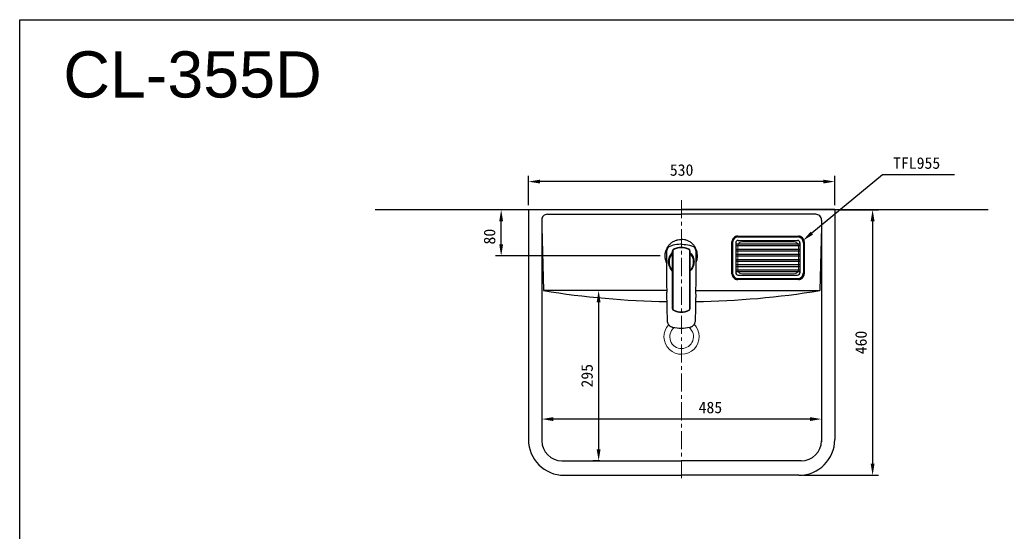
# Model space of a CAD drawing. Extents: x 0 to 3100, y 0 to 2100.
# Drawn here: x 0 to 1709, y 1212 to 2100 of the extents above; entities that cross this region are included whole.
import ezdxf

# ---------------------------------------------------------------- set-up
doc = ezdxf.new("R2010")
doc.units = 0
doc.header["$LTSCALE"] = 50
doc.header["$MEASUREMENT"] = 0
doc.linetypes.add('CENTER', pattern=[2, 1.25, -0.25, 0.25, -0.25])
doc.layers.get('0').update_dxf_attribs({"linetype": 'CONTINUOUS'})
doc.layers.get('DEFPOINTS').update_dxf_attribs({"linetype": 'CONTINUOUS'})
for name, color, linetype in [('1', 2, 'CENTER'), ('3', 3, 'CONTINUOUS'), ('5', 5, 'CONTINUOUS'), ('BASE', 3, 'CONTINUOUS')]:
    doc.layers.add(name, color=color, linetype=linetype)
doc.styles.add('GHS', font='romans', dxfattribs={"bigfont": 'ghs'})
doc.dimstyles.get("Standard").update_dxf_attribs({"dimtxt": 2.5, "dimasz": 2, "dimexe": 2, "dimexo": 1, "dimgap": 1.5, "dimtad": 1, "dimdec": 0, "dimlfac": 10, "dimrnd": 0.5, "dimzin": 0, "dimdsep": 46, "dimtxsty": 'Standard', "dimcen": 0, "dimclrt": 2, "dimadec": 0, "dimazin": 0, "dimtfac": 1, "dimtdec": 0, "dimtmove": 0, "dimatfit": 3, "dimfxl": 0, "dimtolj": 1, "dimtzin": 0, "dimarcsym": 0})

# ---------------------------------------------------------------- blocks, each defined once
blk = doc.blocks.new('*D27')
at = {"layer": '1', "color": 3, "linetype": 'ByBlock', "lineweight": -2}
for p, q in [((872.3, 1771.1), (823.1, 1771.1)), ((833.1, 1711.1), (833.1, 1751.1)), ((1108.2, 1691.1), (823.1, 1691.1))]:
    blk.add_line(p, q, dxfattribs=at)
at = {"layer": '1', "color": 3, "linetype": 'ByBlock'}
for points in [[(829.8, 1751.1), (836.5, 1751.1), (833.1, 1771.1)], [(829.8, 1711.1), (836.5, 1711.1), (833.1, 1691.1)]]:
    blk.add_solid(points, dxfattribs=at)
at = {"layer": 'DEFPOINTS', "color": 0, "linetype": 'ByBlock'}
for p in [(833.1, 1771.1), (880.3, 1771.1), (1116.2, 1691.1)]:
    blk.add_point(p, dxfattribs=at)
at = {"layer": '1', "color": 2, "linetype": 'ByBlock', "insert": (813.1, 1724.4), "char_height": 20, "attachment_point": 5, "rotation": 90}
blk.add_mtext('\\A1;80', dxfattribs=at)
blk = doc.blocks.new('*D50')
at = {"layer": '3', "color": 3, "lineweight": -2}
for p, q in [((880.3, 1779.1), (880.3, 1829.7)), ((1410.4, 1779.1), (1410.4, 1829.7)), ((1390.4, 1819.7), (900.3, 1819.7))]:
    blk.add_line(p, q, dxfattribs=at)
at = {"layer": '3', "color": 3}
for points in [[(900.3, 1823.1), (900.3, 1816.4), (880.3, 1819.7)], [(1390.4, 1823.1), (1390.4, 1816.4), (1410.4, 1819.7)]]:
    blk.add_solid(points, dxfattribs=at)
at = {"layer": 'DEFPOINTS', "color": 0}
for p in [(880.3, 1819.7), (880.3, 1771.1), (1410.4, 1771.1)]:
    blk.add_point(p, dxfattribs=at)
at = {"layer": '3', "color": 2, "insert": (1145.4, 1839.7), "char_height": 20, "attachment_point": 5}
blk.add_mtext('\\A1;530', dxfattribs=at)
blk = doc.blocks.new('*D51')
at = {"color": 3, "lineweight": -2}
for p, q in [((1418.4, 1771.1), (1485.9, 1771.1)), ((1475.9, 1751.1), (1475.9, 1331.1)), ((1356.4, 1311.1), (1485.9, 1311.1))]:
    blk.add_line(p, q, dxfattribs=at)
at = {"color": 3}
for points in [[(1472.6, 1751.1), (1479.3, 1751.1), (1475.9, 1771.1)], [(1472.6, 1331.1), (1479.3, 1331.1), (1475.9, 1311.1)]]:
    blk.add_solid(points, dxfattribs=at)
at = {"layer": 'DEFPOINTS', "color": 0}
for p in [(1410.4, 1771.1), (1348.4, 1311.1), (1475.9, 1311.1)]:
    blk.add_point(p, dxfattribs=at)
at = {"color": 2, "insert": (1455.9, 1541.1), "char_height": 20, "attachment_point": 5, "rotation": 90}
blk.add_mtext('\\A1;460', dxfattribs=at)
blk = doc.blocks.new('*D57')
at = {"color": 3, "lineweight": -2}
for p, q in [((1003.4, 1630.9), (991.8, 1630.9)), ((1001.8, 1610.9), (1001.8, 1356.1)), ((1003.6, 1336.1), (991.8, 1336.1))]:
    blk.add_line(p, q, dxfattribs=at)
at = {"color": 3}
for points in [[(998.4, 1610.9), (1005.1, 1610.9), (1001.8, 1630.9)], [(998.4, 1356.1), (1005.1, 1356.1), (1001.8, 1336.1)]]:
    blk.add_solid(points, dxfattribs=at)
at = {"layer": 'DEFPOINTS', "color": 0}
for p in [(1011.4, 1630.9), (1001.8, 1336.1), (1011.6, 1336.1)]:
    blk.add_point(p, dxfattribs=at)
at = {"color": 2, "insert": (981.8, 1483.5), "char_height": 20, "attachment_point": 5, "rotation": 90}
blk.add_mtext('\\A1;295', dxfattribs=at)
blk = doc.blocks.new('*D58')
at = {"layer": '3', "color": 3, "lineweight": -2}
for p, q in [((903.3, 1404.2), (903.3, 1398.5)), ((1367.5, 1408.5), (923.3, 1408.5)), ((1387.5, 1404), (1387.5, 1398.5))]:
    blk.add_line(p, q, dxfattribs=at)
at = {"layer": '3', "color": 3}
for points in [[(923.3, 1411.8), (923.3, 1405.1), (903.3, 1408.5)], [(1367.5, 1411.8), (1367.5, 1405.1), (1387.5, 1408.5)]]:
    blk.add_solid(points, dxfattribs=at)
at = {"layer": 'DEFPOINTS', "color": 0}
for p in [(903.3, 1412.2), (903.3, 1408.5), (1387.5, 1412)]:
    blk.add_point(p, dxfattribs=at)
at = {"layer": '3', "color": 2, "insert": (1195.2, 1428.5), "char_height": 20, "attachment_point": 5}
blk.add_mtext('\\A1;485', dxfattribs=at)

msp = doc.modelspace()

# ---------------------------------------------------------------- linework, layer by layer
at = {"color": 3}
for p, q in [((1492.83714, 1831.69685), (1370.80502, 1730.49536)), ((1617.64621, 1831.69685), (1492.83714, 1831.69685))]:
    msp.add_line(p, q, dxfattribs=at)
at = {"color": 1, "linetype": 'CENTER', "lineweight": 0, "ltscale": 0.5}
msp.add_line((1145.38081, 1787.48726), (1145.38081, 1301.13461), dxfattribs=at)
at = {"color": 1}
msp.add_line((614.89587, 1771.13921), (1675.86574, 1771.13921), dxfattribs=at)
at = {"color": 7}
for p, q in [((880.33958, 1771.13921), (1145.38081, 1771.13921)), ((880.33958, 1771.13921), (880.33958, 1373.12416)), ((913.20775, 1763.16597), (1145.38081, 1763.16597)), ((1410.42204, 1771.13921), (1145.38081, 1771.13921)), ((1377.55387, 1763.16597), (1145.38081, 1763.16597)), ((1410.42204, 1771.13921), (1410.42204, 1373.12416)), ((903.20775, 1753.1623), (903.34387, 1371.08677)), ((1387.55386, 1753.1623), (1387.41703, 1369.0864)), ((903.21201, 1741.56052), (906.34616, 1630.87273)), ((1387.54961, 1741.56052), (1384.41545, 1630.87273)), ((1120.1397, 1630.87273), (906.34616, 1630.87273)), ((1169.59972, 1630.87273), (1384.41545, 1630.87273)), ((938.34387, 1336.09924), (1145.38081, 1336.09924)), ((1352.41774, 1336.09924), (1145.38081, 1336.09924)), ((942.33958, 1311.12416), (1145.38081, 1311.12416)), ((1348.42204, 1311.12416), (1145.38081, 1311.12416))]:
    msp.add_line(p, q, dxfattribs=at)
at = {"color": 2, "linetype": 'Continuous', "lineweight": 0}
msp.add_line((1145.38081, 1331.23439), (1145.23309, 1331.23439), dxfattribs=at)
at = {"color": 7}
for centre, radius, start, end in [((913.20775, 1753.16597), 10, 90, 180.02101486), ((1377.55387, 1753.16597), 10, 359.97898514, 90), ((1145.38081, 3114.94548), 1503.19975, 260.85014316, 269.03777855), ((1145.38081, 3114.94548), 1503.19975, 270.92324404, 279.14985684), ((942.33958, 1373.12416), 62, 180, 270), ((938.34387, 1371.09924), 35, 180.02041299, 270), ((1348.42204, 1373.12416), 62, 270, 0), ((1352.41774, 1371.09924), 35, 270, 359.97958701)]:
    msp.add_arc(centre, radius, start, end, dxfattribs=at)
at = {"color": 0, "linetype": 'Continuous', "lineweight": 0}
for radius, start, end in [(30.5, 136.90112386, 44.78034532), (20.5, 130.93048661, 49.79885815)]:
    msp.add_arc((1145.38081, 1551.13921), radius, start, end, dxfattribs=at)
at = {"color": 7}
for points in [[(1242.55766, 1725.24133), (1239.93967, 1725.24133), (1237.33779, 1724.1636), (1233.63539, 1720.4612), (1232.55766, 1717.85933), (1232.55766, 1715.24133)], [(1357.55766, 1715.24133), (1357.55766, 1717.85933), (1356.47993, 1720.4612), (1352.77753, 1724.1636), (1350.17565, 1725.24133), (1347.55766, 1725.24133)], [(1232.55766, 1660.24133), (1232.55766, 1657.62334), (1233.63539, 1655.02146), (1237.33779, 1651.31906), (1239.93967, 1650.24133), (1242.55766, 1650.24133)], [(1347.55766, 1650.24133), (1350.17565, 1650.24133), (1352.77753, 1651.31906), (1356.47993, 1655.02146), (1357.55766, 1657.62334), (1357.55766, 1660.24133)]]:
    msp.add_open_spline(points, degree=3, knots=[0, 0, 0, 0, 0.5, 0.5, 1, 1, 1, 1], dxfattribs=at)
for points in [[(1232.55766, 1660.24133), (1232.55766, 1675.0956), (1232.55766, 1686.94986), (1232.55766, 1715.24133)], [(1242.55766, 1725.24133), (1277.55766, 1725.24133), (1312.55766, 1725.24133), (1347.55766, 1725.24133)], [(1357.55766, 1715.24133), (1357.55766, 1695.908), (1357.55766, 1679.57466), (1357.55766, 1660.24133)], [(1347.55766, 1650.24133), (1312.55766, 1650.24133), (1277.55766, 1650.24133), (1242.55766, 1650.24133)]]:
    msp.add_open_spline(points, degree=3, dxfattribs=at)
at = {"color": 3}
msp.add_solid([(1368.67718, 1733.06117), (1372.93286, 1727.92954), (1355.41011, 1717.72833)], dxfattribs=at)
at = {"layer": '1', "color": 7, "linetype": 'Continuous'}
for p, q in [((1129.86971, 1699.98792), (1129.86971, 1700.03155)), ((1129.86971, 1599.50652), (1129.86971, 1699.98792)), ((1130.36971, 1699.97919), (1130.36971, 1599.49779)), ((1131.54129, 1702.72099), (1131.54129, 1702.67736)), ((1158.19812, 1702.67736), (1158.19812, 1702.72099)), ((1159.36971, 1599.49779), (1159.36971, 1699.97919)), ((1159.86971, 1700.03155), (1159.86971, 1699.98792)), ((1159.86971, 1699.98792), (1159.86971, 1599.50652)), ((1123.56971, 1681.36613), (1123.56971, 1681.19182)), ((1123.56971, 1681.01751), (1123.56971, 1680.71246)), ((1166.16971, 1681.19182), (1166.16971, 1681.36613)), ((1166.16971, 1680.71246), (1166.16971, 1681.01751))]:
    msp.add_line(p, q, dxfattribs=at)
for centre, major_axis, ratio, start_param, end_param in [((1144.86971, 1681.01751), (-21.3, 0), 0.996195, 5.4937619843, 6.2831853072), ((1144.86971, 1680.71246), (-21.3, 0), 0.996195, 5.4937619843, 6.2831853072), ((1132.86971, 1700.03155), (3, 0), 0.999848, 2.0295203772, 3.1415926536), ((1132.86971, 1699.98792), (-3, 0), 0.999848, 5.1711130308, 6.2831853072), ((1130.36971, 1699.98792), (0.5, 0), 0.017452, 3.1415926536, 4.7123889804), ((1132.86971, 1699.97919), (2.5, 0), 0.999848, 2.0295203772, 3.1415926536), ((1144.86971, 1675.73689), (30.1, 0), 0.999848, 1.1120722764, 2.0295203772), ((1144.86971, 1675.69326), (-30.1, 0), 0.999848, 4.25366493, 5.1711130308), ((1131.7627, 1702.22912), (-0.22138, 0.44832), 0.007728, 0.0156492517, 1.5864455785), ((1144.86971, 1675.68454), (29.6, 0), 0.999848, 1.1120722764, 2.0295203772), ((1157.97672, 1702.22912), (0.22138, 0.44832), 0.007728, 4.6967397287, 6.2675360555), ((1156.86971, 1699.97919), (2.5, 0), 0.999848, 0, 1.1120722764), ((1156.86971, 1700.03155), (3, 0), 0.999848, 0, 1.1120722764), ((1156.86971, 1699.98792), (-3, 0), 0.999848, 3.1415926536, 4.25366493), ((1159.36971, 1699.98792), (0.5, 0), 0.017452, 4.7123889804, 6.2831853072), ((1144.86971, 1680.71246), (-21.3, 0), 0.996195, 2.3520711434, 3.9310159553), ((1144.86971, 1681.01751), (-21.3, 0), 0.996195, 3.1415926325, 3.9116755375), ((1144.86971, 1681.51405), (-21.4, 0), 0.996167, 6.2604087729, 6.2831853072), ((1144.86971, 1681.51405), (-21.4, 0), 0.996167, 0, 0.1433351484), ((1144.86971, 1681.19182), (-21.3, 0), 0.996195, 5.8189168335, 6.2831853072), ((1144.86971, 1681.36613), (-21.3, 0), 0.996195, 6.0155608798, 6.2831853072), ((1144.86971, 1680.71246), (-21.3, 0), 0.996195, 0, 0.7895214891), ((1144.86971, 1681.19182), (-21.3, 0), 0.996195, 3.1415926325, 3.4862842697), ((1144.86971, 1681.36613), (-21.3, 0), 0.996195, 3.1415926325, 3.4531993677), ((1144.86971, 1681.51405), (21.5, 0), 0.996167, 6.0138918981, 6.2831853072), ((1144.86971, 1681.51405), (-21.4, 0), 0.996167, 2.9982575117, 3.2607768367), ((1132.86971, 1599.50652), (-3, 0), 0.999848, 0, 1.1120722764), ((1130.36971, 1599.50652), (0.5, 0), 0.017452, 3.1415926536, 4.7123889804), ((1132.86971, 1599.49779), (2.5, 0), 0.999848, 3.1415926536, 4.25366493), ((1131.7627, 1597.26531), (0.22138, 0.44832), 0.007728, 3.1259434019, 4.6967397287), ((1144.86971, 1623.80117), (-30.1, 0), 0.999848, 1.1120722764, 2.0295203772), ((1144.86971, 1623.79244), (29.6, 0), 0.999848, 4.25366493, 5.1711130308), ((1156.86971, 1599.49779), (2.5, 0), 0.999848, 5.1711130308, 6.2831853072), ((1157.97672, 1597.26531), (-0.22138, 0.44832), 0.007728, 1.5864455785, 3.1572419053), ((1156.86971, 1599.50652), (-3, 0), 0.999848, 2.0295203772, 3.1415926536), ((1159.36971, 1599.50652), (0.5, 0), 0.017452, 4.7123889804, 6.2831853072)]:
    msp.add_ellipse(centre, major_axis=major_axis, ratio=ratio, start_param=start_param, end_param=end_param, dxfattribs=at)
for points, knots in [([(1119.63655, 1678.76073), (1119.575, 1678.89125), (1119.13408, 1679.84472), (1118.4084, 1681.66934), (1117.76803, 1683.86176), (1117.38015, 1685.65278), (1117.07691, 1687.46483), (1116.77062, 1690.68091), (1116.94834, 1694.41377), (1117.66674, 1698.09824), (1118.74378, 1701.71304), (1120.75601, 1706.03064), (1124.17333, 1710.6661), (1128.47971, 1714.54152), (1132.67264, 1716.97812), (1135.83237, 1718.20166), (1137.687, 1718.75622), (1140.51007, 1719.44099), (1142.9321, 1719.69868), (1144.86971, 1719.69868)], [0, 0, 0, 0, 0.0079032457, 0.0575080856, 0.1071129256, 0.1319153456, 0.1567177655, 0.2063226055, 0.3055322854, 0.3551371254, 0.4047419654, 0.5039516453, 0.6031613252, 0.7023710051, 0.801580685, 0.851185525, 0.875987945, 0.900790365, 1, 1, 1, 1]), ([(1144.78307, 1711.22364), (1144.28596, 1711.22386), (1143.78884, 1711.21836), (1139.06488, 1711.11157), (1134.84741, 1710.60127), (1129.50539, 1709.4166), (1128.2982, 1709.11206), (1127.10083, 1708.77306)], [0, 0, 0, 0, 0.0832697347, 0.0832697347, 0.7914920611, 0.7914920611, 1, 1, 1, 1]), ([(1170.10286, 1678.76072), (1170.16441, 1678.89124), (1170.60534, 1679.84471), (1171.33101, 1681.66934), (1171.97138, 1683.86176), (1172.35927, 1685.65277), (1172.66251, 1687.46482), (1172.9688, 1690.6809), (1172.79108, 1694.41377), (1172.07267, 1698.09823), (1170.99564, 1701.71304), (1168.9834, 1706.03063), (1165.56609, 1710.66609), (1161.25971, 1714.54151), (1157.06677, 1716.97811), (1153.90705, 1718.20166), (1152.05242, 1718.75622), (1149.22934, 1719.44099), (1146.80732, 1719.69868), (1144.86971, 1719.69868)], [0, 0, 0, 0, 0.0079032457, 0.0575080856, 0.1071129256, 0.1319153456, 0.1567177655, 0.2063226055, 0.3055322854, 0.3551371254, 0.4047419654, 0.5039516453, 0.6031613252, 0.7023710051, 0.801580685, 0.851185525, 0.875987945, 0.900790365, 1, 1, 1, 1]), ([(1144.95635, 1711.22364), (1145.45346, 1711.22386), (1145.95058, 1711.21836), (1150.67454, 1711.11157), (1154.89201, 1710.60127), (1160.23403, 1709.4166), (1161.44122, 1709.11206), (1162.63859, 1708.77306)], [0, 0, 0, 0, 0.0832697301, 0.0832697301, 0.7914920601, 0.7914920601, 1, 1, 1, 1]), ([(1120.11886, 1633.76081), (1120.07881, 1635.3844), (1119.87483, 1644.19907), (1119.63682, 1660.21303), (1119.60997, 1680.03847), (1119.7426, 1692.66837), (1119.82744, 1698.10489)], [0, 0, 0, 0, 0.0757276378, 0.4111013698, 0.7464751018, 1, 1, 1, 1]), ([(1119.82744, 1698.1049), (1119.86368, 1700.42812), (1120.41312, 1702.73396), (1122.9192, 1706.65755), (1124.84837, 1708.13535), (1127.10083, 1708.77306)], [0, 0, 0, 0, 0.5, 0.5, 1, 1, 1, 1]), ([(1129.84535, 1664.83099), (1129.66504, 1664.99847), (1127.41918, 1667.15844), (1124.04913, 1672.24851), (1122.28, 1680.83986), (1124.04913, 1689.43121), (1127.41877, 1694.52067), (1129.664, 1696.68025), (1129.84377, 1696.84725)], [0, 0, 0, 0, 0.0205573878, 0.2602936828, 0.500029981, 0.7397662792, 0.9795025743, 1, 1, 1, 1]), ([(1129.87605, 1696.22948), (1128.46227, 1694.85795), (1124.90407, 1690.32103), (1122.3637, 1680.88366), (1124.73807, 1672.06767), (1127.71017, 1667.91151), (1128.59196, 1666.89408)], [0, 0, 0, 0, 0.1822338912, 0.5288018467, 0.8753698073, 1, 1, 1, 1]), ([(1159.77149, 1665.44072), (1159.99862, 1665.65901), (1164.02833, 1669.71374), (1168.14308, 1679.94306), (1164.53584, 1690.99064), (1160.80928, 1695.30655), (1159.89926, 1696.19082)], [0, 0, 0, 0, 0.0276047619, 0.5005743768, 0.8884228338, 1, 1, 1, 1]), ([(1159.89565, 1696.84725), (1160.07541, 1696.68025), (1162.32065, 1694.52067), (1165.69028, 1689.43121), (1167.45942, 1680.83986), (1165.69028, 1672.24851), (1162.32025, 1667.15844), (1160.07438, 1664.99847), (1159.89407, 1664.83099)], [0, 0, 0, 0, 0.020497447, 0.260233742, 0.4999700402, 0.7397063384, 0.9794426335, 1, 1, 1, 1]), ([(1162.63859, 1708.77306), (1164.89156, 1708.1352), (1166.83621, 1706.63683), (1169.32153, 1702.73708), (1169.87576, 1700.42703), (1169.91198, 1698.1049)], [0, 0, 0, 0, 0.5, 0.5, 1, 1, 1, 1]), ([(1169.91198, 1698.10489), (1169.99681, 1692.66837), (1170.12944, 1680.03847), (1170.1026, 1660.21303), (1169.86458, 1644.19907), (1169.6606, 1635.3844), (1169.62056, 1633.76081)], [0, 0, 0, 0, 0.2535248982, 0.5888986302, 0.9242723622, 1, 1, 1, 1]), ([(1120.0127, 1621.67083), (1120.00284, 1622.6784), (1120.01866, 1624.69372), (1120.06629, 1626.70839), (1120.11018, 1628.72315), (1120.15035, 1630.73802), (1120.14371, 1632.7535), (1120.11886, 1633.76081)], [0, 0, 0, 0, 0.25, 0.5, 0.5, 0.75, 1, 1, 1, 1]), ([(1169.62056, 1633.76081), (1169.59571, 1632.7535), (1169.58907, 1630.73802), (1169.62924, 1628.72315), (1169.67314, 1626.70839), (1169.72077, 1624.69372), (1169.73658, 1622.6784), (1169.72671, 1621.67083)], [0, 0, 0, 0, 0.25, 0.5, 0.5, 0.75, 1, 1, 1, 1]), ([(1121.01884, 1578.50238), (1120.8037, 1584.34373), (1120.39534, 1597.37493), (1120.12058, 1611.76734), (1120.02599, 1620.31474), (1120.0127, 1621.67083)], [0, 0, 0, 0, 0.4061200197, 0.9057784797, 1, 1, 1, 1]), ([(1169.72671, 1621.67083), (1169.71343, 1620.31474), (1169.61884, 1611.76734), (1169.34407, 1597.37493), (1168.93572, 1584.34373), (1168.72058, 1578.50238)], [0, 0, 0, 0, 0.0942215203, 0.5938799803, 1, 1, 1, 1]), ([(1130.33255, 1566.97048), (1130.00783, 1567.04359), (1129.36464, 1567.21741), (1128.11303, 1567.67403), (1126.63176, 1568.44394), (1125.03875, 1569.6563), (1123.67114, 1571.11596), (1122.56011, 1572.77742), (1121.72905, 1574.59379), (1121.19483, 1576.51753), (1121.04326, 1577.8395), (1121.01885, 1578.50234)], [0, 0, 0, 0, 0.0624998655, 0.1250000708, 0.2500004815, 0.3750008921, 0.5000013027, 0.6250017134, 0.750002124, 0.8750025346, 1, 1, 1, 1]), ([(1168.72057, 1578.50235), (1168.69616, 1577.83952), (1168.54459, 1576.51754), (1168.01037, 1574.59379), (1167.17931, 1572.77742), (1166.06828, 1571.11596), (1164.70067, 1569.6563), (1163.10765, 1568.44394), (1161.62639, 1567.67403), (1160.37478, 1567.21741), (1159.73159, 1567.04359), (1159.40687, 1566.97048)], [0, 0, 0, 0, 0.1249984036, 0.2499986802, 0.3749989568, 0.4999992334, 0.62499951, 0.7499997866, 0.8750000632, 0.9375002015, 1, 1, 1, 1])]:
    msp.add_open_spline(points, degree=3, knots=knots, dxfattribs=at)
for points in [[(1144.86971, 1565.3501), (1139.96332, 1565.3501), (1135.11792, 1565.89307), (1130.33255, 1566.97048)], [(1159.40687, 1566.97048), (1154.62149, 1565.89307), (1149.77609, 1565.3501), (1144.86971, 1565.3501)]]:
    msp.add_open_spline(points, degree=3, dxfattribs=at)
at = {"layer": '3', "color": 0, "linetype": 'Continuous', "lineweight": 0}
for centre, start, end in [((1249.55766, 1708.24133), 90, 180), ((1340.55766, 1708.24133), 0, 90), ((1249.55766, 1667.24133), 180, 270), ((1340.55766, 1667.24133), 270, 0)]:
    msp.add_arc(centre, 7, start, end, dxfattribs=at)
for points in [[(1249.55758, 1715.24133), (1279.89097, 1715.24133), (1310.22435, 1715.24133), (1340.55774, 1715.24133)], [(1242.55766, 1667.24133), (1242.55766, 1681.908), (1242.55766, 1693.57466), (1242.55766, 1708.24133)], [(1347.55766, 1708.24133), (1347.55766, 1693.57464), (1347.55766, 1681.90794), (1347.55766, 1667.24125)], [(1340.55766, 1660.24133), (1310.22433, 1660.24133), (1279.89099, 1660.24133), (1249.55766, 1660.24133)]]:
    msp.add_open_spline(points, degree=3, dxfattribs=at)
at = {"layer": '5', "color": 212}
msp.add_lwpolyline([(0, 2100), (3100, 2100), (3100, 0), (0, 0)], close=True, dxfattribs=at)
at = {"layer": 'BASE', "linetype": 'Continuous'}
for p, q in [((1233.17648, 1713.88906), (1233.17648, 1661.88906)), ((1239.17648, 1713.88906), (1239.17648, 1661.88906)), ((1239.17648, 1711.88906), (1350.17648, 1711.88906)), ((1243.17648, 1723.88906), (1346.17648, 1723.88906)), ((1243.17648, 1717.88906), (1346.17648, 1717.88906)), ((1350.17648, 1713.88906), (1350.17648, 1661.88906)), ((1356.17648, 1713.88906), (1356.17648, 1661.88906)), ((1239.17648, 1708.88906), (1350.17648, 1708.88906)), ((1239.17648, 1702.88906), (1350.17648, 1702.88906)), ((1239.17648, 1699.88906), (1350.17648, 1699.88906)), ((1239.17648, 1693.88906), (1350.17648, 1693.88906)), ((1239.17648, 1690.88906), (1350.17648, 1690.88906)), ((1239.17648, 1684.88906), (1350.17648, 1684.88906)), ((1239.17648, 1681.88906), (1350.17648, 1681.88906)), ((1239.17648, 1675.88906), (1350.17648, 1675.88906)), ((1239.17648, 1672.88906), (1350.17648, 1672.88906)), ((1239.17648, 1666.88906), (1350.17648, 1666.88906)), ((1239.17648, 1663.88906), (1350.17648, 1663.88906)), ((1243.17648, 1657.88906), (1346.17648, 1657.88906)), ((1243.17648, 1651.88906), (1346.17648, 1651.88906))]:
    msp.add_line(p, q, dxfattribs=at)
for centre, radius, start, end in [((1243.17648, 1713.88906), 10, 90, 180), ((1243.17648, 1713.88906), 4, 90, 180), ((1346.17648, 1713.88906), 10, 0, 90), ((1346.17648, 1713.88906), 4, 0, 90), ((1243.17648, 1661.88906), 10, 180, 270), ((1243.17648, 1661.88906), 4, 180, 270), ((1346.17648, 1661.88906), 10, 270, 0), ((1346.17648, 1661.88906), 4, 270, 0)]:
    msp.add_arc(centre, radius, start, end, dxfattribs=at)

# ---------------------------------------------------------------- texts
at = {"insert": (75.39195, 2045.27793), "char_height": 80, "width": 460, "attachment_point": 1, "style": 'GHS'}
msp.add_mtext('{\\fArial|b0|i0|c0|p34;CL-355D}', dxfattribs=at)
at = {"color": 2, "insert": (1552.13858, 1851.69685), "char_height": 20, "attachment_point": 5}
msp.add_mtext('\\A1;TFL955', dxfattribs=at)

# ---------------------------------------------------------------- dimensions: what is measured, and where the dimension line sits
dim = msp.add_linear_dim(base=(1475.929013, 1311.124163), p1=(1410.422039, 1771.139206), p2=(1348.422039, 1311.124163), angle=90, dimstyle='Standard', override={"dimtxt": 20, "dimasz": 20, "dimexe": 10, "dimexo": 8, "dimgap": 10, "dimdec": 4, "dimlfac": 1, "dimzin": 8, "dimclrd": 3, "dimclre": 3, "dimtdec": 4})
dim.commit()
dim.dimension.update_dxf_attribs({"geometry": '*D51', "text_midpoint": (1455.929013, 1541.131684)})
dim = msp.add_linear_dim(base=(1001.75141, 1336.09924), p1=(1011.41426, 1630.87273), p2=(1011.59426, 1336.09924), angle=90, dimstyle='Standard', override={"dimtxt": 20, "dimasz": 20, "dimexe": 10, "dimexo": 8, "dimgap": 10, "dimdec": 4, "dimlfac": 1, "dimzin": 8, "dimclrd": 3, "dimclre": 3, "dimtdec": 4})
dim.commit()
dim.dimension.update_dxf_attribs({"geometry": '*D57', "text_midpoint": (1001.75141, 1483.48599), "dimtype": 160})
at = {"layer": '1', "linetype": 'ByBlock'}
dim = msp.add_linear_dim(base=(833.13106, 1771.13921), p1=(1116.17686, 1691.13921), p2=(880.33958, 1771.13921), angle=90, dimstyle='Standard', override={"dimtxt": 20, "dimasz": 20, "dimexe": 10, "dimexo": 8, "dimgap": 10, "dimdec": 4, "dimlfac": 1, "dimzin": 8, "dimclrd": 3, "dimclre": 3, "dimtdec": 4}, dxfattribs=at)
dim.commit()
dim.dimension.update_dxf_attribs({"geometry": '*D27', "text_midpoint": (833.13106, 1724.37856), "dimtype": 160})
at = {"layer": '3'}
dim = msp.add_linear_dim(base=(880.33958, 1819.73926), p1=(1410.42204, 1771.13921), p2=(880.33958, 1771.13921), dimstyle='Standard', override={"dimtxt": 20, "dimasz": 20, "dimexe": 10, "dimexo": 8, "dimgap": 10, "dimdec": 4, "dimlfac": 1, "dimzin": 8, "dimclrd": 3, "dimclre": 3, "dimtdec": 4}, dxfattribs=at)
dim.commit()
dim.dimension.update_dxf_attribs({"geometry": '*D50', "text_midpoint": (1145.38081, 1819.73926), "dimtype": 160})
dim = msp.add_linear_dim(base=(903.31023, 1408.48044), p1=(1387.45048, 1412.03261), p2=(903.31023, 1412.21261), text='485', dimstyle='Standard', override={"dimtxt": 20, "dimasz": 20, "dimexe": 10, "dimexo": 8, "dimgap": 10, "dimdec": 4, "dimlfac": 1, "dimzin": 8, "dimclrd": 3, "dimclre": 3, "dimtdec": 4}, dxfattribs=at)
dim.commit()
dim.dimension.update_dxf_attribs({"geometry": '*D58', "text_midpoint": (1195.22156, 1408.48044), "dimtype": 160})

doc.saveas('drawing.dxf')
